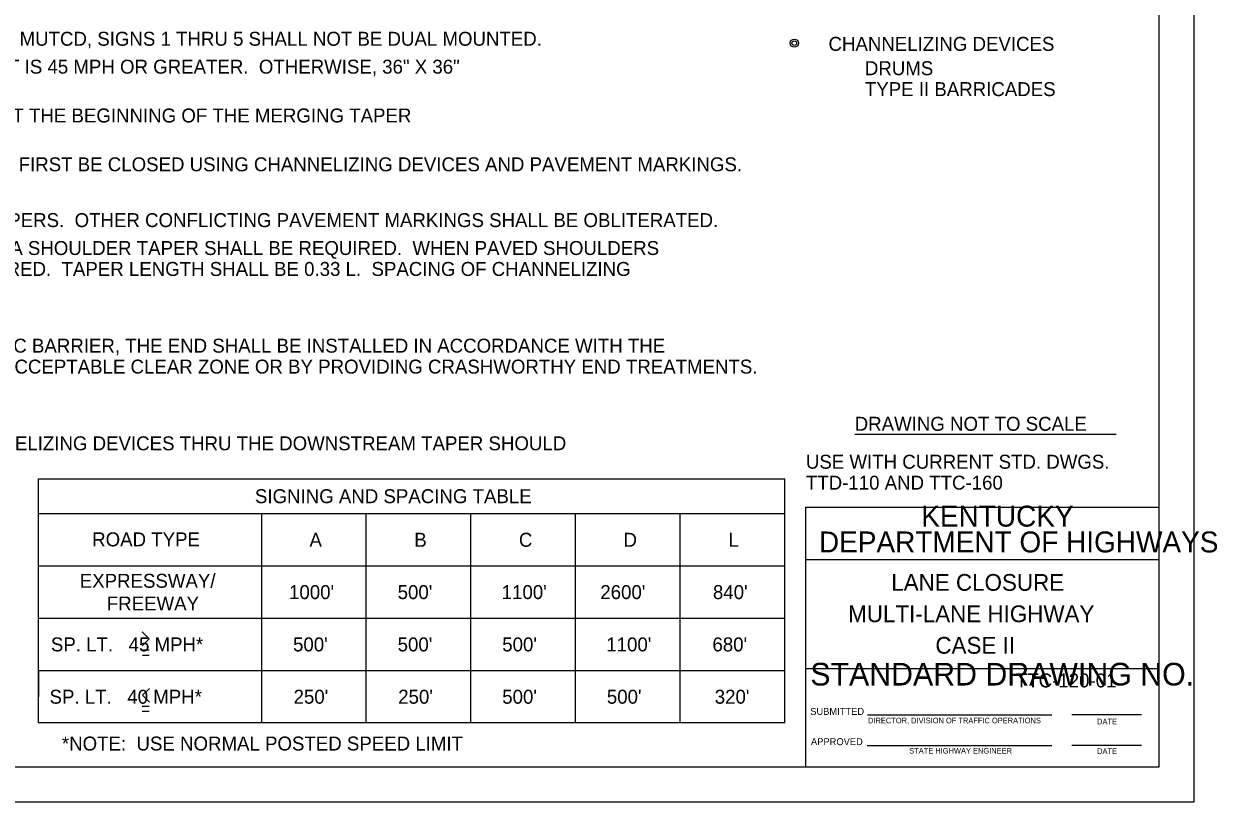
# Model space of a CAD drawing. Extents: x 1000 to 1286, y 1000 to 1022.
# Drawn here: x 1119.22 to 1136.33, y 1000 to 1011.16 of the extents above; entities that cross this region are included whole.
import ezdxf

# ---------------------------------------------------------------- set-up
doc = ezdxf.new("R2010")
doc.units = 0
doc.layers.add('Level 1', color=7, linetype='Continuous')
doc.layers.add('Level 10', color=7, linetype='Continuous')

msp = doc.modelspace()

# ---------------------------------------------------------------- linework, layer by layer
at = {"layer": 'Level 1'}
for p, q in [((1131.137, 1005.274), (1134.887, 1005.274)), ((1119.434, 1004.636), (1130.134, 1004.636)), ((1119.434, 1001.136), (1119.434, 1004.636)), ((1130.134, 1001.136), (1130.134, 1004.636)), ((1119.434, 1004.136), (1130.134, 1004.136)), ((1122.634, 1001.136), (1122.634, 1004.136)), ((1124.134, 1001.136), (1124.134, 1004.136)), ((1125.634, 1001.136), (1125.634, 1004.136)), ((1127.134, 1001.136), (1127.134, 1004.136)), ((1128.634, 1001.136), (1128.634, 1004.136)), ((1119.434, 1003.386), (1130.134, 1003.386)), ((1119.434, 1002.636), (1130.134, 1002.636)), ((1120.919, 1002.241), (1121.021, 1002.342)), ((1121.021, 1002.342), (1120.921, 1002.44)), ((1120.922, 1002.182), (1121.021, 1002.182)), ((1120.923, 1002.109), (1121.021, 1002.109)), ((1119.434, 1001.886), (1130.134, 1001.886)), ((1119.434, 1001.886), (1119.434, 1001.511)), ((1120.923, 1001.533), (1121.023, 1001.631)), ((1121.025, 1001.432), (1120.923, 1001.533)), ((1120.919, 1001.303), (1121.02, 1001.303)), ((1120.922, 1001.377), (1121.022, 1001.377))]:
    msp.add_line(p, q, dxfattribs=at)
msp.add_lwpolyline([(1130.134, 1001.136), (1119.434, 1001.136)], dxfattribs=at)
for radius in [0.0583, 0.0333]:
    msp.add_circle((1130.271, 1010.881), radius, dxfattribs=at)
at = {"layer": 'Level 10'}
for p, q in [((1136, 1022), (1136, 1000)), ((1135.5, 1021.5), (1135.5, 1000.5)), ((1130.437, 1000.5), (1130.437, 1004.23)), ((1130.437, 1004.23), (1135.5, 1004.23)), ((1130.437, 1003.48), (1135.5, 1003.48)), ((1130.437, 1001.918), (1135.5, 1001.918)), ((1130.437, 1001.918), (1135.5, 1001.918)), ((1131.322, 1001.25), (1133.963, 1001.25)), ((1135.25, 1001.25), (1134.25, 1001.25)), ((1131.317, 1000.813), (1133.963, 1000.813)), ((1135.25, 1000.813), (1134.25, 1000.813)), ((1135.5, 1000.5), (1107, 1000.5)), ((1136, 1000), (1100, 1000))]:
    msp.add_line(p, q, dxfattribs=at)

# ---------------------------------------------------------------- texts
at = {"layer": 'Level 1'}
for s, height, p in [('IF MEDIAN IS NOT WIDE ENOUGH TO MAINTAIN LATERAL CLEARANCES SHOWN IN THE MUTCD, SIGNS 1 THRU 5 SHALL NOT BE DUAL MOUNTED.', 0.2, (1107.75, 1010.844)), ('CHANNELIZING DEVICES', 0.2, (1130.761, 1010.771)), ('THE SIZE OF SIGNS 1 THRU 4 SHALL BE 48" X 48" IF THE NORMAL POSTED SPEED LIMIT IS 45 MPH OR GREATER.  OTHERWISE, 36" X 36" ', 0.2, (1107.75, 1010.444)), ('DRUMS', 0.2, (1131.283, 1010.422)), ('TYPE II BARRICADES', 0.2, (1131.283, 1010.122)), ('AN ARROW PANEL SHALL BE REQUIRED.  IT SHALL BE LOCATED ON THE SHOULDER AT THE BEGINNING OF THE MERGING TAPER', 0.2, (1107.75, 1009.744)), ('THE BARRIER SHALL NOT BE PLACED ALONG THE MERGING TAPER.  THE LANE SHALL FIRST BE CLOSED USING CHANNELIZING DEVICES AND PAVEMENT MARKINGS.', 0.2, (1107.75, 1009.044)), ('SKIP LINES SHALL BE OBLITERATED BY AN APPROVED METHOD THRU LENGTH OF TAPERS.  OTHER CONFLICTING PAVEMENT MARKINGS SHALL BE OBLITERATED.  ', 0.2, (1107.75, 1008.244)), ('IF AN ARROW PANEL IS INSTALLED ON THE SHOULDER OR WITHIN THE CLEAR ZONE, A SHOULDER TAPER SHALL BE REQUIRED.  WHEN PAVED SHOULDERS', 0.2, (1107.75, 1007.844)), ("HAVING A WIDTH OF 8' OR MORE ARE CLOSED, A SHOULDER TAPER SHALL BE REQUIRED.  TAPER LENGTH SHALL BE 0.33 L.  SPACING OF CHANNELIZING", 0.2, (1107.75, 1007.544)), ('IN ORDER TO MITIGATE THE EFFECT OF STRIKING THE END OF A TEMPORARY TRAFFIC BARRIER, THE END SHALL BE INSTALLED IN ACCORDANCE WITH THE ', 0.2, (1107.75, 1006.444)), ('ROADSIDE DESIGN GUIDE BY FLARING (SEE TABLE) UNTIL THE END IS OUTSIDE THE ACCEPTABLE CLEAR ZONE OR BY PROVIDING CRASHWORTHY END TREATMENTS.', 0.2, (1107.75, 1006.144)), ('DRAWING NOT TO SCALE', 0.2, (1131.137, 1005.324)), ("DOWNSTREAM TAPER SHALL HAVE A MAXIMUM LENGTH OF 100'.  SPACING OF CHANNELIZING DEVICES THRU THE DOWNSTREAM TAPER SHOULD", 0.2, (1107.75, 1005.044)), ('USE WITH CURRENT STD. DWGS.', 0.2, (1130.437, 1004.78)), ('TTD-110 AND TTC-160', 0.2, (1130.437, 1004.48)), ('SIGNING AND SPACING TABLE', 0.2, (1122.537, 1004.286)), ('ROAD TYPE', 0.2, (1120.203, 1003.667)), ('A', 0.2, (1123.319, 1003.661)), ('B', 0.2, (1124.822, 1003.661)), ('C', 0.2, (1126.322, 1003.661)), ('D', 0.2, (1127.822, 1003.661)), ('L', 0.2, (1129.327, 1003.661)), ('EXPRESSWAY/', 0.2, (1120.025, 1003.073)), ('LANE CLOSURE', 0.24, (1131.661, 1003.03)), ("1000'", 0.2, (1123.026, 1002.911)), ("500'", 0.2, (1124.583, 1002.911)), ("1100'", 0.2, (1126.075, 1002.911)), ("2600'", 0.2, (1127.489, 1002.911)), ("840'", 0.2, (1129.104, 1002.911)), ('FREEWAY', 0.2, (1120.413, 1002.748)), ('MULTI-LANE HIGHWAY', 0.24, (1131.043, 1002.58)), ('SP. LT.   45 MPH*', 0.2, (1119.611, 1002.161)), ("500'", 0.2, (1123.083, 1002.161)), ("500'", 0.2, (1124.583, 1002.161)), ("500'", 0.2, (1126.083, 1002.161)), ("1100'", 0.2, (1127.575, 1002.161)), ("680'", 0.2, (1129.097, 1002.161)), ('CASE II', 0.24, (1132.294, 1002.128)), ('TTC-120-01', 0.2, (1133.448, 1001.645)), ('SP. LT.   40 MPH*', 0.2, (1119.592, 1001.411)), ("250'", 0.2, (1123.091, 1001.411)), ("250'", 0.2, (1124.591, 1001.411)), ("500'", 0.2, (1126.083, 1001.411)), ("500'", 0.2, (1127.583, 1001.411)), ("320'", 0.2, (1129.13, 1001.411)), ('*NOTE:  USE NORMAL POSTED SPEED LIMIT', 0.2, (1119.769, 1000.74))]:
    msp.add_text(s, height=height, dxfattribs=at).set_placement(p)
at = {"layer": 'Level 10'}
for s, height, p in [('KENTUCKY', 0.3, (1132.091, 1003.95)), ('DEPARTMENT OF HIGHWAYS', 0.3, (1130.624, 1003.58)), ('STANDARD DRAWING NO.', 0.32492, (1130.5, 1001.672)), ('SUBMITTED', 0.1, (1130.499, 1001.251)), ('DIRECTOR, DIVISION OF TRAFFIC OPERATIONS', 0.08, (1131.328, 1001.13)), ('DATE', 0.08, (1134.613, 1001.116)), ('APPROVED', 0.1, (1130.51, 1000.817)), ('STATE HIGHWAY ENGINEER', 0.08, (1131.918, 1000.696)), ('DATE', 0.08, (1134.613, 1000.691))]:
    msp.add_text(s, height=height, dxfattribs=at).set_placement(p)

doc.saveas('drawing.dxf')
